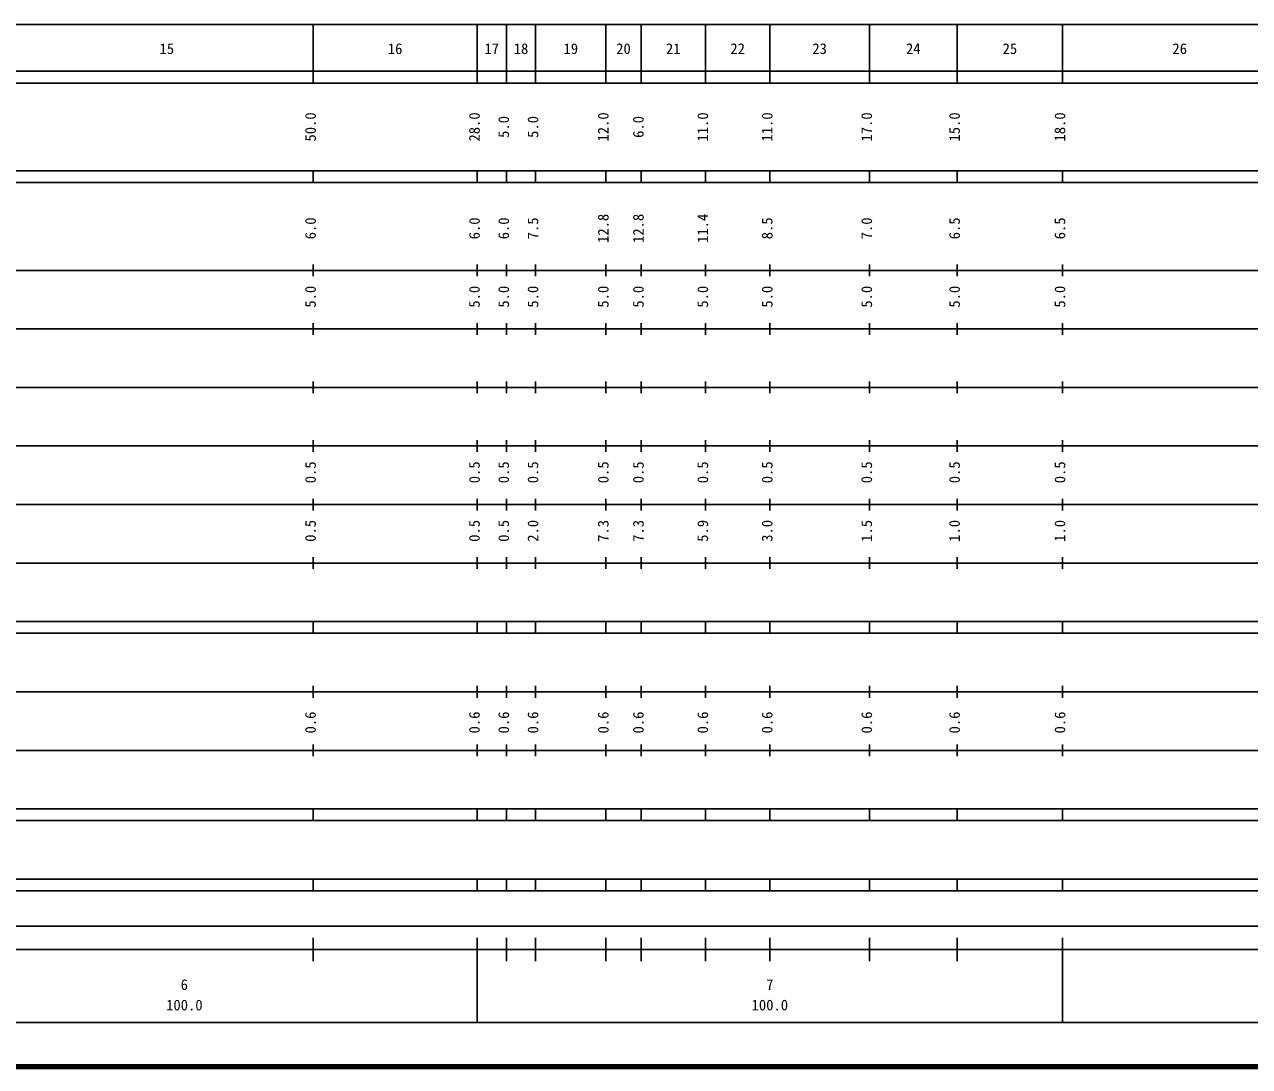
# Model space of a CAD drawing. Units: millimetres on the paper, enlarged 1000 times. Extents: x 40000 to 680000, y 20000 to 380000.
# Drawn here: x 290698 to 499920, y 20000 to 198000 of the extents above; entities that cross this region are included whole.
import ezdxf
from ezdxf.enums import TextEntityAlignment as Align

# ---------------------------------------------------------------- set-up
doc = ezdxf.new("R2010")
doc.units = ezdxf.units.MM
doc.header["$LTSCALE"] = 1000
doc.layers.add('M-TTL', color=2, linetype='Continuous', lineweight=140)
doc.layers.add('M-TTL-BAND', color=7, linetype='Continuous', lineweight=25)
doc.styles.add('ＭＳ ゴシック', font='')
doc.styles.get('ＭＳ ゴシック').set_extended_font_data('MS Gothic')

msp = doc.modelspace()

# ---------------------------------------------------------------- linework, layer by layer
at = {"layer": 'M-TTL'}
msp.add_line((40000, 20000), (680000, 20000), dxfattribs=at)
at = {"layer": 'M-TTL-BAND'}
for p, q in [((68000, 198000), (579000, 198000)), ((340000, 188000), (340000, 198000)), ((368000, 188000), (368000, 198000)), ((373000, 188000), (373000, 198000)), ((378000, 188000), (378000, 198000)), ((390000, 188000), (390000, 198000)), ((396000, 188000), (396000, 198000)), ((407000, 188000), (407000, 198000)), ((418000, 188000), (418000, 198000)), ((435000, 188000), (435000, 198000)), ((450000, 188000), (450000, 198000)), ((468000, 188000), (468000, 198000)), ((40000, 190000), (579000, 190000)), ((40000, 188000), (579000, 188000)), ((40000, 173000), (579000, 173000)), ((340000, 171000), (340000, 173000)), ((368000, 171000), (368000, 173000)), ((373000, 171000), (373000, 173000)), ((378000, 171000), (378000, 173000)), ((390000, 171000), (390000, 173000)), ((396000, 171000), (396000, 173000)), ((407000, 171000), (407000, 173000)), ((418000, 171000), (418000, 173000)), ((435000, 171000), (435000, 173000)), ((450000, 171000), (450000, 173000)), ((468000, 171000), (468000, 173000)), ((40000, 171000), (579000, 171000)), ((340000, 155000), (340000, 157000)), ((368000, 155000), (368000, 157000)), ((373000, 155000), (373000, 157000)), ((378000, 155000), (378000, 157000)), ((390000, 155000), (390000, 157000)), ((396000, 155000), (396000, 157000)), ((407000, 155000), (407000, 157000)), ((418000, 155000), (418000, 157000)), ((435000, 155000), (435000, 157000)), ((450000, 155000), (450000, 157000)), ((468000, 155000), (468000, 157000)), ((40000, 156000), (579000, 156000)), ((340000, 145000), (340000, 147000)), ((368000, 145000), (368000, 147000)), ((373000, 145000), (373000, 147000)), ((378000, 145000), (378000, 147000)), ((390000, 145000), (390000, 147000)), ((396000, 145000), (396000, 147000)), ((407000, 145000), (407000, 147000)), ((418000, 145000), (418000, 147000)), ((435000, 145000), (435000, 147000)), ((450000, 145000), (450000, 147000)), ((468000, 145000), (468000, 147000)), ((46000, 146000), (579000, 146000)), ((52000, 136000), (579000, 136000)), ((340000, 135000), (340000, 137000)), ((368000, 135000), (368000, 137000)), ((373000, 135000), (373000, 137000)), ((378000, 135000), (378000, 137000)), ((390000, 135000), (390000, 137000)), ((396000, 135000), (396000, 137000)), ((407000, 135000), (407000, 137000)), ((418000, 135000), (418000, 137000)), ((435000, 135000), (435000, 137000)), ((450000, 135000), (450000, 137000)), ((468000, 135000), (468000, 137000)), ((46000, 126000), (579000, 126000)), ((340000, 125000), (340000, 127000)), ((368000, 125000), (368000, 127000)), ((373000, 125000), (373000, 127000)), ((378000, 125000), (378000, 127000)), ((390000, 125000), (390000, 127000)), ((396000, 125000), (396000, 127000)), ((407000, 125000), (407000, 127000)), ((418000, 125000), (418000, 127000)), ((435000, 125000), (435000, 127000)), ((450000, 125000), (450000, 127000)), ((468000, 125000), (468000, 127000)), ((52000, 116000), (579000, 116000)), ((340000, 115000), (340000, 117000)), ((368000, 115000), (368000, 117000)), ((373000, 115000), (373000, 117000)), ((378000, 115000), (378000, 117000)), ((390000, 115000), (390000, 117000)), ((396000, 115000), (396000, 117000)), ((407000, 115000), (407000, 117000)), ((418000, 115000), (418000, 117000)), ((435000, 115000), (435000, 117000)), ((450000, 115000), (450000, 117000)), ((468000, 115000), (468000, 117000)), ((340000, 105000), (340000, 107000)), ((368000, 105000), (368000, 107000)), ((373000, 105000), (373000, 107000)), ((378000, 105000), (378000, 107000)), ((390000, 105000), (390000, 107000)), ((396000, 105000), (396000, 107000)), ((407000, 105000), (407000, 107000)), ((418000, 105000), (418000, 107000)), ((435000, 105000), (435000, 107000)), ((450000, 105000), (450000, 107000)), ((468000, 105000), (468000, 107000)), ((46000, 106000), (579000, 106000)), ((40000, 96000), (579000, 96000)), ((340000, 94000), (340000, 96000)), ((368000, 94000), (368000, 96000)), ((373000, 94000), (373000, 96000)), ((378000, 94000), (378000, 96000)), ((390000, 94000), (390000, 96000)), ((396000, 94000), (396000, 96000)), ((407000, 94000), (407000, 96000)), ((418000, 94000), (418000, 96000)), ((435000, 94000), (435000, 96000)), ((450000, 94000), (450000, 96000)), ((468000, 94000), (468000, 96000)), ((40000, 94000), (579000, 94000)), ((49000, 84000), (579000, 84000)), ((340000, 83000), (340000, 85000)), ((368000, 83000), (368000, 85000)), ((373000, 83000), (373000, 85000)), ((378000, 83000), (378000, 85000)), ((390000, 83000), (390000, 85000)), ((396000, 83000), (396000, 85000)), ((407000, 83000), (407000, 85000)), ((418000, 83000), (418000, 85000)), ((435000, 83000), (435000, 85000)), ((450000, 83000), (450000, 85000)), ((468000, 83000), (468000, 85000)), ((40000, 74000), (579000, 74000)), ((340000, 73000), (340000, 75000)), ((368000, 73000), (368000, 75000)), ((373000, 73000), (373000, 75000)), ((378000, 73000), (378000, 75000)), ((390000, 73000), (390000, 75000)), ((396000, 73000), (396000, 75000)), ((407000, 73000), (407000, 75000)), ((418000, 73000), (418000, 75000)), ((435000, 73000), (435000, 75000)), ((450000, 73000), (450000, 75000)), ((468000, 73000), (468000, 75000)), ((40000, 64000), (579000, 64000)), ((340000, 62000), (340000, 64000)), ((368000, 62000), (368000, 64000)), ((373000, 62000), (373000, 64000)), ((378000, 62000), (378000, 64000)), ((390000, 62000), (390000, 64000)), ((396000, 62000), (396000, 64000)), ((407000, 62000), (407000, 64000)), ((418000, 62000), (418000, 64000)), ((435000, 62000), (435000, 64000)), ((450000, 62000), (450000, 64000)), ((468000, 62000), (468000, 64000)), ((40000, 62000), (579000, 62000)), ((40000, 52000), (579000, 52000)), ((340000, 50000), (340000, 52000)), ((368000, 50000), (368000, 52000)), ((373000, 50000), (373000, 52000)), ((378000, 50000), (378000, 52000)), ((390000, 50000), (390000, 52000)), ((396000, 50000), (396000, 52000)), ((407000, 50000), (407000, 52000)), ((418000, 50000), (418000, 52000)), ((435000, 50000), (435000, 52000)), ((450000, 50000), (450000, 52000)), ((468000, 50000), (468000, 52000)), ((40000, 50000), (579000, 50000)), ((256000, 44000), (565000, 44000)), ((340000, 38000), (340000, 42000)), ((368000, 27500), (368000, 42000)), ((373000, 38000), (373000, 42000)), ((378000, 38000), (378000, 42000)), ((390000, 38000), (390000, 42000)), ((396000, 38000), (396000, 42000)), ((407000, 38000), (407000, 42000)), ((418000, 38000), (418000, 42000)), ((435000, 38000), (435000, 42000)), ((450000, 38000), (450000, 42000)), ((468000, 27500), (468000, 42000)), ((40000, 40000), (579000, 40000)), ((68000, 27500), (579000, 27500))]:
    msp.add_line(p, q, dxfattribs=at)

# ---------------------------------------------------------------- texts
at = {"layer": 'M-TTL-BAND', "style": 'ＭＳ ゴシック'}
for s, p in [('15', (315000, 192405)), ('16', (354000, 192405)), ('17', (370500, 192405)), ('18', (375500, 192405)), ('19', (384000, 192405)), ('20', (393000, 192405)), ('21', (401500, 192405)), ('22', (412500, 192405)), ('23', (426500, 192405)), ('24', (442500, 192405)), ('25', (459000, 192405)), ('26', (488000, 192405)), ('6', (318000, 32523)), ('7', (418000, 32523)), ('100.0', (318000, 29033)), ('100.0', (418000, 29033))]:
    msp.add_text(s, height=1833, dxfattribs=at).set_placement(p, align=Align.BOTTOM_CENTER)
for s, p in [('50.0', (341000, 180500)), ('28.0', (369000, 180500)), ('5.0', (374000, 180500)), ('5.0', (379000, 180500)), ('12.0', (391000, 180500)), ('6.0', (397000, 180500)), ('11.0', (408000, 180500)), ('11.0', (419000, 180500)), ('17.0', (436000, 180500)), ('15.0', (451000, 180500)), ('18.0', (469000, 180500)), ('12.8', (391000, 163174)), ('12.8', (397000, 163174)), ('11.4', (408000, 163174)), ('6.0', (341000, 163174)), ('6.0', (369000, 163174)), ('6.0', (374000, 163174)), ('7.5', (379000, 163174)), ('8.5', (419000, 163174)), ('7.0', (436000, 163174)), ('6.5', (451000, 163174)), ('6.5', (469000, 163174)), ('5.0', (341000, 151500)), ('5.0', (369000, 151500)), ('5.0', (374000, 151500)), ('5.0', (379000, 151500)), ('5.0', (391000, 151500)), ('5.0', (397000, 151500)), ('5.0', (408000, 151500)), ('5.0', (419000, 151500)), ('5.0', (436000, 151500)), ('5.0', (451000, 151500)), ('5.0', (469000, 151500)), ('0.5', (341000, 121500)), ('0.5', (369000, 121500)), ('0.5', (374000, 121500)), ('0.5', (379000, 121500)), ('0.5', (391000, 121500)), ('0.5', (397000, 121500)), ('0.5', (408000, 121500)), ('0.5', (419000, 121500)), ('0.5', (436000, 121500)), ('0.5', (451000, 121500)), ('0.5', (469000, 121500)), ('0.5', (341000, 111500)), ('0.5', (369000, 111500)), ('0.5', (374000, 111500)), ('2.0', (379000, 111500)), ('7.3', (391000, 111500)), ('7.3', (397000, 111500)), ('5.9', (408000, 111500)), ('3.0', (419000, 111500)), ('1.5', (436000, 111500)), ('1.0', (451000, 111500)), ('1.0', (469000, 111500)), ('0.6', (341000, 78764)), ('0.6', (369000, 78764)), ('0.6', (374000, 78764)), ('0.6', (379000, 78764)), ('0.6', (391000, 78764)), ('0.6', (397000, 78764)), ('0.6', (408000, 78764)), ('0.6', (419000, 78764)), ('0.6', (436000, 78764)), ('0.6', (451000, 78764)), ('0.6', (469000, 78764))]:
    msp.add_text(s, height=1833, rotation=90, dxfattribs=at).set_placement(p, align=Align.BOTTOM_CENTER)

doc.saveas('drawing.dxf')
